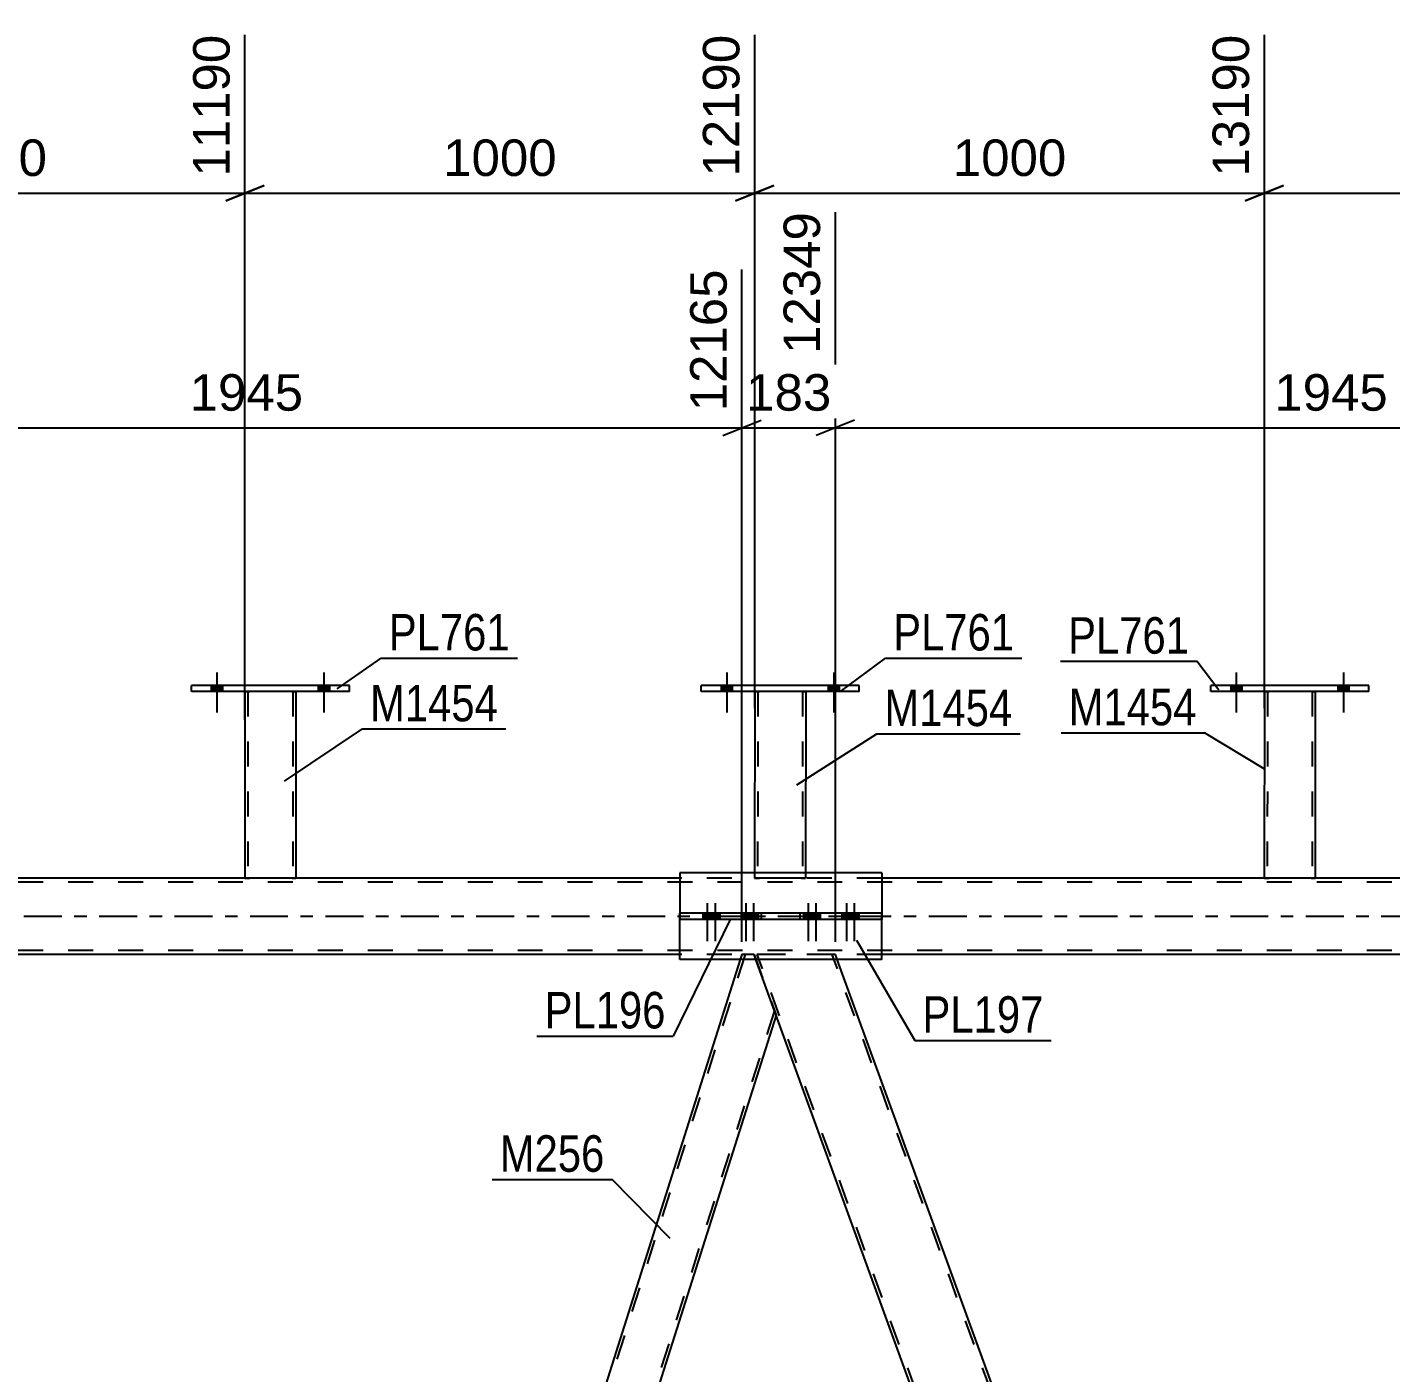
# Model space of a CAD drawing. Header units: millimetres. Extents: x 0 to 841, y -266 to 594.
# Drawn here: x 515.1 to 622.1, y 364.6 to 470.2 of the extents above; entities that cross this region are included whole.
import ezdxf

# ---------------------------------------------------------------- set-up
doc = ezdxf.new("R2010")
doc.units = ezdxf.units.MM
doc.linetypes.add('DXK_LINE_DOT2', pattern=[3.9198, 1.9599, -1.9599])
doc.linetypes.add('DXK_LINE_DOT3', pattern=[5.9187, 2.979, -0.9799, 0.9799, -0.9799])
doc.styles.add('Arial', font='arial.ttf', dxfattribs={"height": 0.2})
doc.styles.add('Arial Narrow', font='ARIALN.TTF', dxfattribs={"height": 0.2})

# ---------------------------------------------------------------- blocks, each defined once
blk = doc.blocks.new('Bolt-317311845-5855 - 5789')
at = {"linetype": 'Continuous'}
for points in [[(609.54, 418.02), (610.42, 418.02), (610.42, 418.5), (609.54, 418.5)], [(617.94, 418.02), (618.82, 418.02), (618.82, 418.5), (617.94, 418.5)]]:
    blk.add_hatch(color=1, dxfattribs=at).paths.add_polyline_path(points)
at = {"color": 1, "linetype": 'Continuous'}
for p, q in [((609.98, 419.5), (609.98, 416.38)), ((618.38, 419.5), (618.38, 416.38)), ((609.54, 418.5), (609.54, 418.02)), ((610.42, 418.5), (610.42, 418.02)), ((617.94, 418.5), (617.94, 418.02)), ((618.82, 418.5), (618.82, 418.02))]:
    blk.add_line(p, q, dxfattribs=at)
blk = doc.blocks.new('Part-317311845-5820 - 5789')
at = {"color": 2, "linetype": 'Continuous'}
for p, q in [((607.98, 418.02), (607.98, 418.5)), ((620.38, 418.5), (607.98, 418.5)), ((620.38, 418.02), (620.38, 418.5)), ((620.38, 418.02), (607.98, 418.02))]:
    blk.add_line(p, q, dxfattribs=at)
blk = doc.blocks.new('Part-317311845-5825 - 5789')
at = {"color": 2, "linetype": 'Continuous'}
for p, q in [((612.18, 418.02), (612.17, 403.38)), ((616.18, 418.02), (616.17, 403.38)), ((612.21, 403.38), (612.17, 403.38)), ((612.31, 403.38), (612.21, 403.38)), ((612.47, 403.38), (612.31, 403.38)), ((615.87, 403.38), (612.47, 403.38)), ((616.03, 403.38), (615.87, 403.38)), ((616.13, 403.38), (616.03, 403.38)), ((616.17, 403.38), (616.13, 403.38))]:
    blk.add_line(p, q, dxfattribs=at)
at = {"color": 7, "linetype": 'DXK_LINE_DOT2'}
for p, q in [((612.18, 418.02), (612.18, 418.02)), ((612.18, 418.02), (612.18, 418.02)), ((612.18, 418.02), (612.18, 418.02)), ((612.21, 418.02), (612.18, 418.02)), ((612.18, 418.02), (612.21, 418.02)), ((612.32, 418.02), (612.21, 418.02)), ((612.21, 418.02), (612.32, 418.02)), ((612.47, 418.02), (612.32, 418.02)), ((612.32, 418.02), (612.47, 418.02)), ((612.42, 418.02), (612.41, 403.38)), ((612.42, 418.02), (612.42, 418.02)), ((612.43, 418.02), (612.42, 418.02)), ((612.42, 418.02), (612.43, 418.02)), ((612.49, 418.02), (612.43, 418.02)), ((612.43, 418.02), (612.49, 418.02)), ((615.88, 418.02), (612.47, 418.02)), ((615.88, 418.02), (612.47, 418.02)), ((615.79, 418.02), (612.49, 418.02)), ((612.49, 418.02), (612.56, 418.02)), ((615.87, 418.02), (612.56, 418.02)), ((615.87, 418.02), (615.79, 418.02)), ((615.92, 418.02), (615.87, 418.02)), ((615.87, 418.02), (615.92, 418.02)), ((615.88, 418.02), (616.04, 418.02)), ((616.04, 418.02), (615.88, 418.02)), ((615.94, 418.02), (615.92, 418.02)), ((615.92, 418.02), (615.94, 418.02)), ((615.94, 418.02), (615.93, 403.38)), ((615.94, 418.02), (615.94, 418.02)), ((616.04, 418.02), (616.14, 418.02)), ((616.14, 418.02), (616.04, 418.02)), ((616.14, 418.02), (616.18, 418.02)), ((616.18, 418.02), (616.14, 418.02)), ((616.18, 418.02), (616.18, 418.02)), ((616.18, 418.02), (616.18, 418.02)), ((616.18, 418.02), (616.18, 418.02)), ((612.17, 403.38), (612.21, 403.38)), ((612.21, 403.38), (612.31, 403.38)), ((612.31, 403.38), (612.47, 403.38)), ((612.41, 403.38), (612.43, 403.38)), ((612.41, 403.38), (612.43, 403.38)), ((615.78, 403.38), (612.43, 403.38)), ((612.43, 403.38), (612.47, 403.38)), ((615.87, 403.38), (612.47, 403.38)), ((612.47, 403.38), (612.48, 403.38)), ((612.48, 403.38), (612.56, 403.38)), ((615.86, 403.38), (612.56, 403.38)), ((615.86, 403.38), (615.78, 403.38)), ((615.91, 403.38), (615.86, 403.38)), ((615.86, 403.38), (615.91, 403.38)), ((615.87, 403.38), (616.03, 403.38)), ((615.93, 403.38), (615.91, 403.38)), ((615.91, 403.38), (615.93, 403.38)), ((616.03, 403.38), (616.13, 403.38)), ((616.13, 403.38), (616.17, 403.38))]:
    blk.add_line(p, q, dxfattribs=at)
blk = doc.blocks.new('Part-317311845-5830 - 5789')
at = {"color": 2, "linetype": 'Continuous'}
for p, q in [((567.98, 418.02), (567.98, 418.5)), ((580.38, 418.5), (567.98, 418.5)), ((580.38, 418.02), (580.38, 418.5)), ((580.38, 418.02), (567.98, 418.02))]:
    blk.add_line(p, q, dxfattribs=at)
blk = doc.blocks.new('Part-317311845-5835 - 5789')
at = {"color": 2, "linetype": 'Continuous'}
for p, q in [((572.18, 418.02), (572.17, 403.78)), ((576.18, 418.02), (576.17, 403.78))]:
    blk.add_line(p, q, dxfattribs=at)
at = {"color": 7, "linetype": 'DXK_LINE_DOT2'}
for p, q in [((572.18, 418.02), (572.18, 418.02)), ((572.18, 418.02), (572.18, 418.02)), ((572.18, 418.02), (572.18, 418.02)), ((572.21, 418.02), (572.18, 418.02)), ((572.18, 418.02), (572.21, 418.02)), ((572.32, 418.02), (572.21, 418.02)), ((572.21, 418.02), (572.32, 418.02)), ((572.47, 418.02), (572.32, 418.02)), ((572.32, 418.02), (572.47, 418.02)), ((572.42, 418.02), (572.41, 403.38)), ((572.42, 418.02), (572.42, 418.02)), ((572.43, 418.02), (572.42, 418.02)), ((572.42, 418.02), (572.43, 418.02)), ((572.49, 418.02), (572.43, 418.02)), ((572.43, 418.02), (572.49, 418.02)), ((575.88, 418.02), (572.47, 418.02)), ((575.88, 418.02), (572.47, 418.02)), ((575.79, 418.02), (572.49, 418.02)), ((572.49, 418.02), (572.56, 418.02)), ((575.87, 418.02), (572.56, 418.02)), ((575.87, 418.02), (575.79, 418.02)), ((575.92, 418.02), (575.87, 418.02)), ((575.87, 418.02), (575.92, 418.02)), ((575.88, 418.02), (576.04, 418.02)), ((576.04, 418.02), (575.88, 418.02)), ((575.94, 418.02), (575.92, 418.02)), ((575.92, 418.02), (575.94, 418.02)), ((575.94, 418.02), (575.93, 403.38)), ((575.94, 418.02), (575.94, 418.02)), ((576.04, 418.02), (576.14, 418.02)), ((576.14, 418.02), (576.04, 418.02)), ((576.14, 418.02), (576.18, 418.02)), ((576.18, 418.02), (576.14, 418.02)), ((576.18, 418.02), (576.18, 418.02)), ((576.18, 418.02), (576.18, 418.02)), ((576.18, 418.02), (576.18, 418.02)), ((572.17, 403.78), (572.17, 403.38)), ((576.17, 403.78), (576.17, 403.38)), ((572.21, 403.38), (572.17, 403.38)), ((572.17, 403.38), (572.21, 403.38)), ((572.31, 403.38), (572.21, 403.38)), ((572.21, 403.38), (572.31, 403.38)), ((572.47, 403.38), (572.31, 403.38)), ((572.31, 403.38), (572.47, 403.38)), ((572.43, 403.38), (572.41, 403.38)), ((572.41, 403.38), (572.43, 403.38)), ((572.48, 403.38), (572.43, 403.38)), ((572.43, 403.38), (572.48, 403.38)), ((575.88, 403.38), (572.47, 403.38)), ((575.88, 403.38), (572.47, 403.38)), ((575.78, 403.38), (572.48, 403.38)), ((572.48, 403.38), (572.56, 403.38)), ((575.86, 403.38), (572.56, 403.38)), ((575.86, 403.38), (575.78, 403.38)), ((575.91, 403.38), (575.86, 403.38)), ((575.86, 403.38), (575.91, 403.38)), ((575.88, 403.38), (576.03, 403.38)), ((576.03, 403.38), (575.88, 403.38)), ((575.93, 403.38), (575.91, 403.38)), ((575.91, 403.38), (575.93, 403.38)), ((576.03, 403.38), (576.14, 403.38)), ((576.14, 403.38), (576.03, 403.38)), ((576.14, 403.38), (576.17, 403.38)), ((576.17, 403.38), (576.14, 403.38))]:
    blk.add_line(p, q, dxfattribs=at)
blk = doc.blocks.new('Bolt-317311845-5852 - 5789')
at = {"linetype": 'Continuous'}
for points in [[(569.54, 418.02), (570.42, 418.02), (570.42, 418.5), (569.54, 418.5)], [(577.94, 418.02), (578.82, 418.02), (578.82, 418.5), (577.94, 418.5)]]:
    blk.add_hatch(color=1, dxfattribs=at).paths.add_polyline_path(points)
at = {"color": 1, "linetype": 'Continuous'}
for p, q in [((569.98, 419.5), (569.98, 416.38)), ((578.38, 419.5), (578.38, 416.38)), ((569.54, 418.5), (569.54, 418.02)), ((570.42, 418.5), (570.42, 418.02)), ((577.94, 418.5), (577.94, 418.02)), ((578.82, 418.5), (578.82, 418.02))]:
    blk.add_line(p, q, dxfattribs=at)
blk = doc.blocks.new('Bolt-317311845-5853 - 5789')
at = {"linetype": 'Continuous'}
for points in [[(569.54, 418.02), (570.42, 418.02), (570.42, 418.5), (569.54, 418.5)], [(577.94, 418.02), (578.82, 418.02), (578.82, 418.5), (577.94, 418.5)]]:
    blk.add_hatch(color=1, dxfattribs=at).paths.add_polyline_path(points)
at = {"color": 1, "linetype": 'Continuous'}
for p, q in [((569.98, 419.5), (569.98, 416.38)), ((578.38, 419.5), (578.38, 416.38)), ((569.54, 418.5), (569.54, 418.02)), ((570.42, 418.5), (570.42, 418.02)), ((577.94, 418.5), (577.94, 418.02)), ((578.82, 418.5), (578.82, 418.02))]:
    blk.add_line(p, q, dxfattribs=at)
blk = doc.blocks.new('Bolt-317311845-5854 - 5789')
at = {"linetype": 'Continuous'}
for points in [[(609.54, 418.02), (610.42, 418.02), (610.42, 418.5), (609.54, 418.5)], [(617.94, 418.02), (618.82, 418.02), (618.82, 418.5), (617.94, 418.5)]]:
    blk.add_hatch(color=1, dxfattribs=at).paths.add_polyline_path(points)
at = {"color": 1, "linetype": 'Continuous'}
for p, q in [((609.98, 419.5), (609.98, 416.38)), ((618.38, 419.5), (618.38, 416.38)), ((609.54, 418.5), (609.54, 418.02)), ((610.42, 418.5), (610.42, 418.02)), ((617.94, 418.5), (617.94, 418.02)), ((618.82, 418.5), (618.82, 418.02))]:
    blk.add_line(p, q, dxfattribs=at)
blk = doc.blocks.new('Bolt-317311845-5882 - 5789')
at = {"linetype": 'Continuous'}
for points in [[(529.53, 418.02), (530.41, 418.02), (530.41, 418.5), (529.53, 418.5)], [(537.93, 418.02), (538.81, 418.02), (538.81, 418.5), (537.93, 418.5)]]:
    blk.add_hatch(color=1, dxfattribs=at).paths.add_polyline_path(points)
at = {"color": 1, "linetype": 'Continuous'}
for p, q in [((529.97, 419.5), (529.97, 416.38)), ((538.37, 419.5), (538.37, 416.38)), ((529.53, 418.5), (529.53, 418.02)), ((530.41, 418.5), (530.41, 418.02)), ((537.93, 418.5), (537.93, 418.02)), ((538.81, 418.5), (538.81, 418.02))]:
    blk.add_line(p, q, dxfattribs=at)
blk = doc.blocks.new('Bolt-317311845-5883 - 5789')
at = {"linetype": 'Continuous'}
for points in [[(529.53, 418.02), (530.41, 418.02), (530.41, 418.5), (529.53, 418.5)], [(537.93, 418.02), (538.81, 418.02), (538.81, 418.5), (537.93, 418.5)]]:
    blk.add_hatch(color=1, dxfattribs=at).paths.add_polyline_path(points)
at = {"color": 1, "linetype": 'Continuous'}
for p, q in [((529.97, 419.5), (529.97, 416.38)), ((538.37, 419.5), (538.37, 416.38)), ((529.53, 418.5), (529.53, 418.02)), ((530.41, 418.5), (530.41, 418.02)), ((537.93, 418.5), (537.93, 418.02)), ((538.81, 418.5), (538.81, 418.02))]:
    blk.add_line(p, q, dxfattribs=at)
blk = doc.blocks.new('Part-317311845-5950 - 5789')
at = {"color": 7, "linetype": 'DXK_LINE_DOT2'}
for p, q in [((578.51, 397.38), (572.13, 397.38)), ((572.27, 396.98), (572.13, 397.38)), ((615.69, 278.38), (572.38, 397.38)), ((621.57, 278.38), (578.26, 397.38)), ((578.66, 396.98), (578.51, 397.38))]:
    blk.add_line(p, q, dxfattribs=at)
at = {"color": 2, "linetype": 'Continuous'}
for p, q in [((615.29, 278.78), (572.27, 396.98)), ((621.68, 278.78), (578.66, 396.98))]:
    blk.add_line(p, q, dxfattribs=at)
blk = doc.blocks.new('Part-317311845-5960 - 5789')
at = {"color": 7, "linetype": 'DXK_LINE_DOT2'}
for p, q in [((571.43, 397.38), (535.09, 282.77)), ((571.18, 397.38), (571.05, 396.98)), ((572.13, 397.38), (571.18, 397.38)), ((572.13, 397.38), (573.86, 392.61)), ((573.73, 392.98), (537.39, 278.38))]:
    blk.add_line(p, q, dxfattribs=at)
at = {"color": 2, "linetype": 'Continuous'}
for p, q in [((571.05, 396.98), (534.95, 283.14)), ((573.86, 392.61), (537.77, 278.78))]:
    blk.add_line(p, q, dxfattribs=at)
blk = doc.blocks.new('Bolt-317311845-6249 - 5789')
at = {"linetype": 'Continuous'}
for points in [[(576.73, 400.62), (576.01, 400.62), (576.01, 400.14), (576.73, 400.14)], [(577.33, 400.62), (576.61, 400.62), (576.61, 400.14), (577.33, 400.14)], [(579.75, 400.62), (579.03, 400.62), (579.03, 400.14), (579.75, 400.14)], [(580.35, 400.62), (579.63, 400.62), (579.63, 400.14), (580.35, 400.14)]]:
    blk.add_hatch(color=1, dxfattribs=at).paths.add_polyline_path(points)
at = {"color": 1, "linetype": 'Continuous'}
for p, q in [((576.37, 401.42), (576.37, 398.42)), ((576.97, 401.42), (576.97, 398.42)), ((579.39, 401.42), (579.39, 398.42)), ((579.99, 401.42), (579.99, 398.42)), ((576.01, 400.62), (576.01, 400.14)), ((576.61, 400.62), (576.61, 400.14)), ((576.73, 400.62), (576.73, 400.14)), ((577.33, 400.62), (577.33, 400.14)), ((579.03, 400.62), (579.03, 400.14)), ((579.63, 400.62), (579.63, 400.14)), ((579.75, 400.62), (579.75, 400.14)), ((580.35, 400.62), (580.35, 400.14))]:
    blk.add_line(p, q, dxfattribs=at)
blk = doc.blocks.new('Part-317311845-6069 - 5789')
at = {"color": 2, "linetype": 'Continuous'}
for p, q in [((527.97, 418.02), (527.97, 418.5)), ((540.37, 418.5), (527.97, 418.5)), ((540.37, 418.02), (540.37, 418.5)), ((540.37, 418.02), (527.97, 418.02))]:
    blk.add_line(p, q, dxfattribs=at)
blk = doc.blocks.new('Part-317311845-6074 - 5789')
at = {"color": 2, "linetype": 'Continuous'}
for p, q in [((532.17, 418.02), (532.17, 403.38)), ((536.17, 418.02), (536.17, 403.38)), ((532.21, 403.38), (532.17, 403.38)), ((532.31, 403.38), (532.21, 403.38)), ((532.47, 403.38), (532.31, 403.38)), ((535.87, 403.38), (532.47, 403.38)), ((536.03, 403.38), (535.87, 403.38)), ((536.13, 403.38), (536.03, 403.38)), ((536.17, 403.38), (536.13, 403.38))]:
    blk.add_line(p, q, dxfattribs=at)
at = {"color": 7, "linetype": 'DXK_LINE_DOT2'}
for p, q in [((532.17, 418.02), (532.17, 418.02)), ((532.17, 418.02), (532.17, 418.02)), ((532.17, 418.02), (532.17, 418.02)), ((532.21, 418.02), (532.17, 418.02)), ((532.17, 418.02), (532.21, 418.02)), ((532.31, 418.02), (532.21, 418.02)), ((532.21, 418.02), (532.31, 418.02)), ((532.47, 418.02), (532.31, 418.02)), ((532.31, 418.02), (532.47, 418.02)), ((532.41, 418.02), (532.41, 418.02)), ((532.41, 418.02), (532.41, 403.38)), ((532.43, 418.02), (532.41, 418.02)), ((532.41, 418.02), (532.43, 418.02)), ((532.48, 418.02), (532.43, 418.02)), ((532.43, 418.02), (532.48, 418.02)), ((535.88, 418.02), (532.47, 418.02)), ((535.88, 418.02), (532.47, 418.02)), ((535.79, 418.02), (532.48, 418.02)), ((532.48, 418.02), (532.56, 418.02)), ((535.86, 418.02), (532.56, 418.02)), ((535.86, 418.02), (535.79, 418.02)), ((535.92, 418.02), (535.86, 418.02)), ((535.86, 418.02), (535.92, 418.02)), ((535.88, 418.02), (536.03, 418.02)), ((536.03, 418.02), (535.88, 418.02)), ((535.93, 418.02), (535.92, 418.02)), ((535.92, 418.02), (535.93, 418.02)), ((535.93, 418.02), (535.93, 418.02)), ((535.93, 418.02), (535.93, 403.38)), ((536.03, 418.02), (536.14, 418.02)), ((536.14, 418.02), (536.03, 418.02)), ((536.14, 418.02), (536.17, 418.02)), ((536.17, 418.02), (536.14, 418.02)), ((536.17, 418.02), (536.17, 418.02)), ((536.17, 418.02), (536.17, 418.02)), ((536.17, 418.02), (536.17, 418.02)), ((532.17, 403.38), (532.21, 403.38)), ((532.21, 403.38), (532.31, 403.38)), ((532.31, 403.38), (532.47, 403.38)), ((532.41, 403.38), (532.43, 403.38)), ((532.41, 403.38), (532.43, 403.38)), ((535.78, 403.38), (532.43, 403.38)), ((532.43, 403.38), (532.47, 403.38)), ((535.87, 403.38), (532.47, 403.38)), ((532.47, 403.38), (532.48, 403.38)), ((532.48, 403.38), (532.56, 403.38)), ((535.91, 403.38), (532.56, 403.38)), ((535.86, 403.38), (535.78, 403.38)), ((535.91, 403.38), (535.86, 403.38)), ((535.87, 403.38), (536.03, 403.38)), ((535.93, 403.38), (535.91, 403.38)), ((535.91, 403.38), (535.93, 403.38)), ((536.03, 403.38), (536.13, 403.38)), ((536.13, 403.38), (536.17, 403.38))]:
    blk.add_line(p, q, dxfattribs=at)
blk = doc.blocks.new('Part-317311845-6136 - 5789')
at = {"color": 7, "linetype": 'DXK_LINE_DOT2'}
for p, q in [((700.57, 403.06), (118.26, 403.06)), ((582.15, 403.38), (566.3, 403.38)), ((700.57, 397.7), (118.26, 397.7)), ((582.15, 397.38), (566.3, 397.38))]:
    blk.add_line(p, q, dxfattribs=at)
at = {"color": 2, "linetype": 'Continuous'}
for p, q in [((566.3, 403.38), (497.02, 403.38)), ((651.43, 403.38), (582.15, 403.38)), ((566.3, 397.38), (497.02, 397.38)), ((651.43, 397.38), (582.15, 397.38))]:
    blk.add_line(p, q, dxfattribs=at)
at = {"color": 7, "linetype": 'DXK_LINE_DOT3'}
blk.add_line((118.26, 400.38), (710.57, 400.38), dxfattribs=at)
blk = doc.blocks.new('Bolt-317311845-6250 - 5789')
at = {"linetype": 'Continuous'}
for points in [[(568.82, 400.62), (568.1, 400.62), (568.1, 400.14), (568.82, 400.14)], [(569.43, 400.62), (568.71, 400.62), (568.71, 400.14), (569.43, 400.14)], [(571.84, 400.62), (571.12, 400.62), (571.12, 400.14), (571.84, 400.14)], [(572.44, 400.62), (571.72, 400.62), (571.72, 400.14), (572.44, 400.14)]]:
    blk.add_hatch(color=1, dxfattribs=at).paths.add_polyline_path(points)
at = {"color": 1, "linetype": 'Continuous'}
for p, q in [((568.46, 401.42), (568.46, 398.42)), ((569.07, 401.42), (569.07, 398.42)), ((571.48, 401.42), (571.48, 398.42)), ((572.08, 401.42), (572.08, 398.42)), ((568.1, 400.62), (568.1, 400.14)), ((568.71, 400.62), (568.71, 400.14)), ((568.82, 400.62), (568.82, 400.14)), ((569.43, 400.62), (569.43, 400.14)), ((571.12, 400.62), (571.12, 400.14)), ((571.72, 400.62), (571.72, 400.14)), ((571.84, 400.62), (571.84, 400.14)), ((572.44, 400.62), (572.44, 400.14))]:
    blk.add_line(p, q, dxfattribs=at)
blk = doc.blocks.new('Part-317311845-6255 - 5789')
at = {"color": 2, "linetype": 'Continuous'}
for p, q in [((582.15, 403.78), (566.3, 403.78)), ((566.3, 403.78), (566.3, 400.62)), ((582.15, 403.78), (582.15, 400.62)), ((566.3, 396.98), (566.3, 400.14)), ((582.15, 396.98), (582.15, 400.14)), ((582.15, 396.98), (566.3, 396.98))]:
    blk.add_line(p, q, dxfattribs=at)
at = {"color": 7, "linetype": 'DXK_LINE_DOT2'}
for p, q in [((566.3, 400.62), (566.3, 400.14)), ((582.15, 400.62), (582.15, 400.14))]:
    blk.add_line(p, q, dxfattribs=at)
blk = doc.blocks.new('Part-317311845-6260 - 5789')
at = {"color": 2, "linetype": 'Continuous'}
for p, q in [((566.3, 400.14), (566.3, 400.62)), ((582.15, 400.62), (566.3, 400.62)), ((572.71, 400.14), (572.71, 400.62)), ((575.74, 400.14), (575.74, 400.62)), ((582.15, 400.14), (582.15, 400.62)), ((582.15, 400.14), (566.3, 400.14))]:
    blk.add_line(p, q, dxfattribs=at)
blk = doc.blocks.new('StraightDimension-317311845-13632 - 5789')
at = {"color": 7, "linetype": 'Continuous'}
for p, q in [((532.17, 415.81), (532.17, 469.55)), ((572.18, 416.71), (572.18, 469.55)), ((533.67, 457.73), (530.67, 456.53)), ((532.17, 457.13), (572.18, 457.13)), ((570.68, 456.53), (573.68, 457.73))]:
    blk.add_line(p, q, dxfattribs=at)
at = {"color": 0}
blk.add_wipeout([(557.22, 457.88), (557.22, 462.08), (547.13, 462.08), (547.13, 457.88)], dxfattribs=at)
at = {"color": 3, "style": 'Arial'}
blk.add_text('1000', height=2.865, dxfattribs=at).set_placement((547.73, 458.48))
at = {"color": 0, "linetype": 'Continuous'}
blk.add_wipeout([(571.58, 470.15), (567.38, 470.15), (567.38, 457.83), (571.58, 457.83)], dxfattribs=at)
at = {"color": 3, "linetype": 'Continuous', "style": 'Arial'}
blk.add_text('12190', height=2.865, rotation=90.0002, dxfattribs=at).set_placement((570.98, 458.43))
blk = doc.blocks.new('StraightDimension-317311845-7260 - 5789')
at = {"color": 7, "linetype": 'Continuous'}
for p, q in [((578.51, 398.38), (578.51, 455.63)), ((656.31, 398.38), (656.31, 451.13)), ((580.01, 439.31), (577.01, 438.11)), ((654.81, 438.11), (657.81, 439.31)), ((578.51, 438.71), (656.31, 438.71))]:
    blk.add_line(p, q, dxfattribs=at)
at = {"color": 0}
blk.add_wipeout([(622.46, 439.46), (622.46, 443.66), (612.36, 443.66), (612.36, 439.46)], dxfattribs=at)
at = {"color": 3, "style": 'Arial'}
blk.add_text('1945', height=2.865, dxfattribs=at).set_placement((612.96, 440.06))
at = {"color": 0, "linetype": 'Continuous'}
blk.add_wipeout([(655.71, 451.73), (651.51, 451.73), (651.51, 439.41), (655.71, 439.41)], dxfattribs=at)
at = {"color": 3, "linetype": 'Continuous', "style": 'Arial'}
blk.add_text('14294', height=2.865, rotation=90.0002, dxfattribs=at).set_placement((655.11, 440.01))
blk = doc.blocks.new('StraightDimension-317311845-7261 - 5789')
at = {"color": 7, "linetype": 'Continuous'}
for p, q in [((578.51, 398.38), (578.51, 455.63)), ((571.18, 398.38), (571.18, 451.13)), ((569.68, 438.11), (572.68, 439.31)), ((580.01, 439.31), (577.01, 438.11)), ((571.18, 438.71), (578.51, 438.71))]:
    blk.add_line(p, q, dxfattribs=at)
at = {"color": 0}
blk.add_wipeout([(578.78, 439.46), (578.78, 443.66), (570.91, 443.66), (570.91, 439.46)], dxfattribs=at)
at = {"color": 3, "style": 'Arial'}
blk.add_text('183', height=2.865, dxfattribs=at).set_placement((571.51, 440.06))
at = {"color": 0, "linetype": 'Continuous'}
blk.add_wipeout([(577.91, 456.23), (573.71, 456.23), (573.71, 443.91), (577.91, 443.91)], dxfattribs=at)
at = {"color": 3, "linetype": 'Continuous', "style": 'Arial'}
blk.add_text('12349', height=2.865, rotation=90.0002, dxfattribs=at).set_placement((577.31, 444.51))
blk = doc.blocks.new('StraightDimension-317311845-7262 - 5789')
at = {"color": 7, "linetype": 'Continuous'}
for p, q in [((493.38, 398.38), (493.38, 455.63)), ((571.18, 398.38), (571.18, 451.13)), ((494.88, 439.31), (491.88, 438.11)), ((569.68, 438.11), (572.68, 439.31)), ((493.38, 438.71), (571.18, 438.71))]:
    blk.add_line(p, q, dxfattribs=at)
at = {"color": 0}
blk.add_wipeout([(537.32, 439.46), (537.32, 443.66), (527.23, 443.66), (527.23, 439.46)], dxfattribs=at)
at = {"color": 3, "style": 'Arial'}
blk.add_text('1945', height=2.865, dxfattribs=at).set_placement((527.83, 440.06))
at = {"color": 0, "linetype": 'Continuous'}
blk.add_wipeout([(570.58, 451.73), (566.38, 451.73), (566.38, 439.41), (570.58, 439.41)], dxfattribs=at)
at = {"color": 3, "linetype": 'Continuous', "style": 'Arial'}
blk.add_text('12165', height=2.865, rotation=90.0002, dxfattribs=at).set_placement((569.98, 440.01))
blk = doc.blocks.new('StraightDimension-317311845-13633 - 5789')
at = {"color": 7, "linetype": 'Continuous'}
for p, q in [((492.17, 415.81), (492.17, 469.55)), ((532.17, 415.81), (532.17, 469.55)), ((493.67, 457.73), (490.67, 456.53)), ((492.17, 457.13), (532.17, 457.13)), ((530.67, 456.53), (533.67, 457.73))]:
    blk.add_line(p, q, dxfattribs=at)
at = {"color": 0}
blk.add_wipeout([(517.22, 457.88), (517.22, 462.08), (507.13, 462.08), (507.13, 457.88)], dxfattribs=at)
at = {"color": 3, "style": 'Arial'}
blk.add_text('1000', height=2.865, dxfattribs=at).set_placement((507.73, 458.48))
at = {"color": 0, "linetype": 'Continuous'}
blk.add_wipeout([(531.57, 470.15), (527.37, 470.15), (527.37, 457.83), (531.57, 457.83)], dxfattribs=at)
at = {"color": 3, "linetype": 'Continuous', "style": 'Arial'}
blk.add_text('11190', height=2.865, rotation=90.0002, dxfattribs=at).set_placement((530.97, 458.43))
blk = doc.blocks.new('StraightDimension-317311845-13630 - 5789')
at = {"color": 7, "linetype": 'Continuous'}
for p, q in [((612.18, 416.71), (612.18, 469.55)), ((652.17, 416.71), (652.17, 469.55)), ((613.68, 457.73), (610.68, 456.53)), ((612.18, 457.13), (652.17, 457.13)), ((650.67, 456.53), (653.67, 457.73))]:
    blk.add_line(p, q, dxfattribs=at)
at = {"color": 0}
blk.add_wipeout([(637.22, 457.88), (637.22, 462.08), (627.13, 462.08), (627.13, 457.88)], dxfattribs=at)
at = {"color": 3, "style": 'Arial'}
blk.add_text('1000', height=2.865, dxfattribs=at).set_placement((627.73, 458.48))
at = {"color": 0, "linetype": 'Continuous'}
blk.add_wipeout([(651.57, 470.15), (647.37, 470.15), (647.37, 457.83), (651.57, 457.83)], dxfattribs=at)
at = {"color": 3, "linetype": 'Continuous', "style": 'Arial'}
blk.add_text('14190', height=2.865, rotation=90.0002, dxfattribs=at).set_placement((650.97, 458.43))
blk = doc.blocks.new('StraightDimension-317311845-13631 - 5789')
at = {"color": 7, "linetype": 'Continuous'}
for p, q in [((572.18, 416.71), (572.18, 469.55)), ((612.18, 416.71), (612.18, 469.55)), ((573.68, 457.73), (570.68, 456.53)), ((572.18, 457.13), (612.18, 457.13)), ((610.68, 456.53), (613.68, 457.73))]:
    blk.add_line(p, q, dxfattribs=at)
at = {"color": 0}
blk.add_wipeout([(597.22, 457.88), (597.22, 462.08), (587.13, 462.08), (587.13, 457.88)], dxfattribs=at)
at = {"color": 3, "style": 'Arial'}
blk.add_text('1000', height=2.865, dxfattribs=at).set_placement((587.73, 458.48))
at = {"color": 0, "linetype": 'Continuous'}
blk.add_wipeout([(611.58, 470.15), (607.38, 470.15), (607.38, 457.83), (611.58, 457.83)], dxfattribs=at)
at = {"color": 3, "linetype": 'Continuous', "style": 'Arial'}
blk.add_text('13190', height=2.865, rotation=90.0002, dxfattribs=at).set_placement((610.98, 458.43))
blk = doc.blocks.new('Mark-317311845-5816 - 5789')
at = {"color": 30, "linetype": 'Continuous'}
for p in [(596.18, 420.39), (608.61, 418.12)]:
    blk.add_line(p, (606.89, 420.39), dxfattribs=at)
at = {"color": 0}
blk.add_wipeout([(606.29, 420.99), (606.29, 423.99), (596.78, 423.99), (596.78, 420.99)], dxfattribs=at)
blk.add_wipeout([(606.29, 420.99), (606.29, 423.99), (596.78, 423.99), (596.78, 420.99)], dxfattribs=at)
at = {"color": 3, "style": 'Arial Narrow'}
blk.add_text('PL761', height=2.863, dxfattribs=at).set_placement((596.78, 420.99))
blk = doc.blocks.new('Mark-317311845-5821 - 5789')
at = {"color": 30, "linetype": 'Continuous'}
for p in [(596.22, 414.77), (612.17, 411.94)]:
    blk.add_line(p, (607.47, 414.77), dxfattribs=at)
at = {"color": 0}
blk.add_wipeout([(606.87, 415.37), (606.87, 418.37), (596.82, 418.37), (596.82, 415.37)], dxfattribs=at)
blk.add_wipeout([(606.87, 415.37), (606.87, 418.37), (596.82, 418.37), (596.82, 415.37)], dxfattribs=at)
at = {"color": 3, "style": 'Arial Narrow'}
blk.add_text('M1454', height=2.863, dxfattribs=at).set_placement((596.82, 415.37))
blk = doc.blocks.new('Mark-317311845-5826 - 5789')
at = {"color": 30, "linetype": 'Continuous'}
for p, q in [((578.92, 418.02), (582.45, 420.64)), ((582.45, 420.64), (593.15, 420.64))]:
    blk.add_line(p, q, dxfattribs=at)
at = {"color": 0}
blk.add_wipeout([(592.55, 421.24), (592.55, 424.24), (583.05, 424.24), (583.05, 421.24)], dxfattribs=at)
blk.add_wipeout([(592.55, 421.24), (592.55, 424.24), (583.05, 424.24), (583.05, 421.24)], dxfattribs=at)
at = {"color": 3, "style": 'Arial Narrow'}
blk.add_text('PL761', height=2.863, dxfattribs=at).set_placement((583.05, 421.24))
blk = doc.blocks.new('Mark-317311845-5831 - 5789')
at = {"color": 30, "linetype": 'Continuous'}
for p, q in [((575.49, 410.69), (581.76, 414.71)), ((581.76, 414.71), (593.01, 414.71))]:
    blk.add_line(p, q, dxfattribs=at)
at = {"color": 0}
blk.add_wipeout([(592.41, 415.31), (592.41, 418.31), (582.36, 418.31), (582.36, 415.31)], dxfattribs=at)
blk.add_wipeout([(592.41, 415.31), (592.41, 418.31), (582.36, 418.31), (582.36, 415.31)], dxfattribs=at)
at = {"color": 3, "style": 'Arial Narrow'}
blk.add_text('M1454', height=2.863, dxfattribs=at).set_placement((582.36, 415.31))
blk = doc.blocks.new('Mark-317311845-5956 - 5789')
at = {"color": 30, "linetype": 'Continuous'}
for p in [(551.57, 379.73), (565.54, 375.09)]:
    blk.add_line(p, (560.99, 379.73), dxfattribs=at)
at = {"color": 0}
blk.add_wipeout([(560.39, 380.33), (560.39, 383.33), (552.17, 383.33), (552.17, 380.33)], dxfattribs=at)
blk.add_wipeout([(560.39, 380.33), (560.39, 383.33), (552.17, 383.33), (552.17, 380.33)], dxfattribs=at)
at = {"color": 3, "style": 'Arial Narrow'}
blk.add_text('M256', height=2.863, dxfattribs=at).set_placement((552.17, 380.33))
blk = doc.blocks.new('Mark-317311845-6065 - 5789')
at = {"color": 30, "linetype": 'Continuous'}
for p, q in [((539.41, 418.23), (542.86, 420.64)), ((542.86, 420.64), (553.56, 420.64))]:
    blk.add_line(p, q, dxfattribs=at)
at = {"color": 0}
blk.add_wipeout([(552.96, 421.24), (552.96, 424.24), (543.46, 424.24), (543.46, 421.24)], dxfattribs=at)
blk.add_wipeout([(552.96, 421.24), (552.96, 424.24), (543.46, 424.24), (543.46, 421.24)], dxfattribs=at)
at = {"color": 3, "style": 'Arial Narrow'}
blk.add_text('PL761', height=2.863, dxfattribs=at).set_placement((543.46, 421.24))
blk = doc.blocks.new('Mark-317311845-6070 - 5789')
at = {"color": 30, "linetype": 'Continuous'}
for p, q in [((535.27, 410.98), (541.39, 415.08)), ((541.39, 415.08), (552.64, 415.08))]:
    blk.add_line(p, q, dxfattribs=at)
at = {"color": 0}
blk.add_wipeout([(552.04, 415.68), (552.04, 418.68), (541.99, 418.68), (541.99, 415.68)], dxfattribs=at)
blk.add_wipeout([(552.04, 415.68), (552.04, 418.68), (541.99, 418.68), (541.99, 415.68)], dxfattribs=at)
at = {"color": 3, "style": 'Arial Narrow'}
blk.add_text('M1454', height=2.863, dxfattribs=at).set_placement((541.99, 415.68))
blk = doc.blocks.new('Mark-317311845-6251 - 5789')
at = {"color": 30, "linetype": 'Continuous'}
for p, q in [((580.16, 398.5), (584.75, 390.64)), ((584.75, 390.64), (595.46, 390.64))]:
    blk.add_line(p, q, dxfattribs=at)
at = {"color": 0}
blk.add_wipeout([(594.86, 391.24), (594.86, 394.24), (585.35, 394.24), (585.35, 391.24)], dxfattribs=at)
blk.add_wipeout([(594.86, 391.24), (594.86, 394.24), (585.35, 394.24), (585.35, 391.24)], dxfattribs=at)
at = {"color": 3, "style": 'Arial Narrow'}
blk.add_text('PL197', height=2.863, dxfattribs=at).set_placement((585.35, 391.24))
blk = doc.blocks.new('Mark-317311845-6256 - 5789')
at = {"color": 30, "linetype": 'Continuous'}
for p in [(570.26, 400.14), (555.09, 390.98)]:
    blk.add_line(p, (565.79, 390.98), dxfattribs=at)
at = {"color": 0}
blk.add_wipeout([(565.19, 391.58), (565.19, 394.58), (555.69, 394.58), (555.69, 391.58)], dxfattribs=at)
blk.add_wipeout([(565.19, 391.58), (565.19, 394.58), (555.69, 394.58), (555.69, 391.58)], dxfattribs=at)
at = {"color": 3, "style": 'Arial Narrow'}
blk.add_text('PL196', height=2.863, dxfattribs=at).set_placement((555.69, 391.58))

msp = doc.modelspace()

# ---------------------------------------------------------------- block references
for name in ['Bolt-317311845-5882 - 5789', 'Bolt-317311845-5883 - 5789', 'Bolt-317311845-5852 - 5789', 'Bolt-317311845-5853 - 5789', 'Bolt-317311845-5855 - 5789', 'Bolt-317311845-5854 - 5789', 'Part-317311845-6069 - 5789', 'Part-317311845-5830 - 5789', 'Part-317311845-5820 - 5789', 'Part-317311845-6074 - 5789', 'Part-317311845-5835 - 5789', 'Part-317311845-5825 - 5789', 'Part-317311845-6255 - 5789', 'Part-317311845-6136 - 5789', 'Bolt-317311845-6250 - 5789', 'Bolt-317311845-6249 - 5789', 'Part-317311845-6260 - 5789', 'Part-317311845-5960 - 5789', 'Part-317311845-5950 - 5789']:
    msp.add_blockref(name, (0, 0))

# ---------------------------------------------------------------- next in the draw order: block references
for name in ['StraightDimension-317311845-13632 - 5789', 'StraightDimension-317311845-7260 - 5789', 'Mark-317311845-5956 - 5789']:
    msp.add_blockref(name, (0, 0))

# ---------------------------------------------------------------- next in the draw order: block references
for name in ['StraightDimension-317311845-13630 - 5789', 'StraightDimension-317311845-7261 - 5789']:
    msp.add_blockref(name, (0, 0))

# ---------------------------------------------------------------- next in the draw order: block references
for name in ['StraightDimension-317311845-7262 - 5789', 'Mark-317311845-6251 - 5789']:
    msp.add_blockref(name, (0, 0))

# ---------------------------------------------------------------- next in the draw order: block references
for name in ['StraightDimension-317311845-13633 - 5789', 'StraightDimension-317311845-13631 - 5789', 'Mark-317311845-6065 - 5789', 'Mark-317311845-6256 - 5789']:
    msp.add_blockref(name, (0, 0))

# ---------------------------------------------------------------- next in the draw order: block references
for name in ['Mark-317311845-5826 - 5789', 'Mark-317311845-5816 - 5789', 'Mark-317311845-6070 - 5789']:
    msp.add_blockref(name, (0, 0))

# ---------------------------------------------------------------- next in the draw order: block references
for name in ['Mark-317311845-5831 - 5789', 'Mark-317311845-5821 - 5789']:
    msp.add_blockref(name, (0, 0))

doc.saveas('drawing.dxf')
